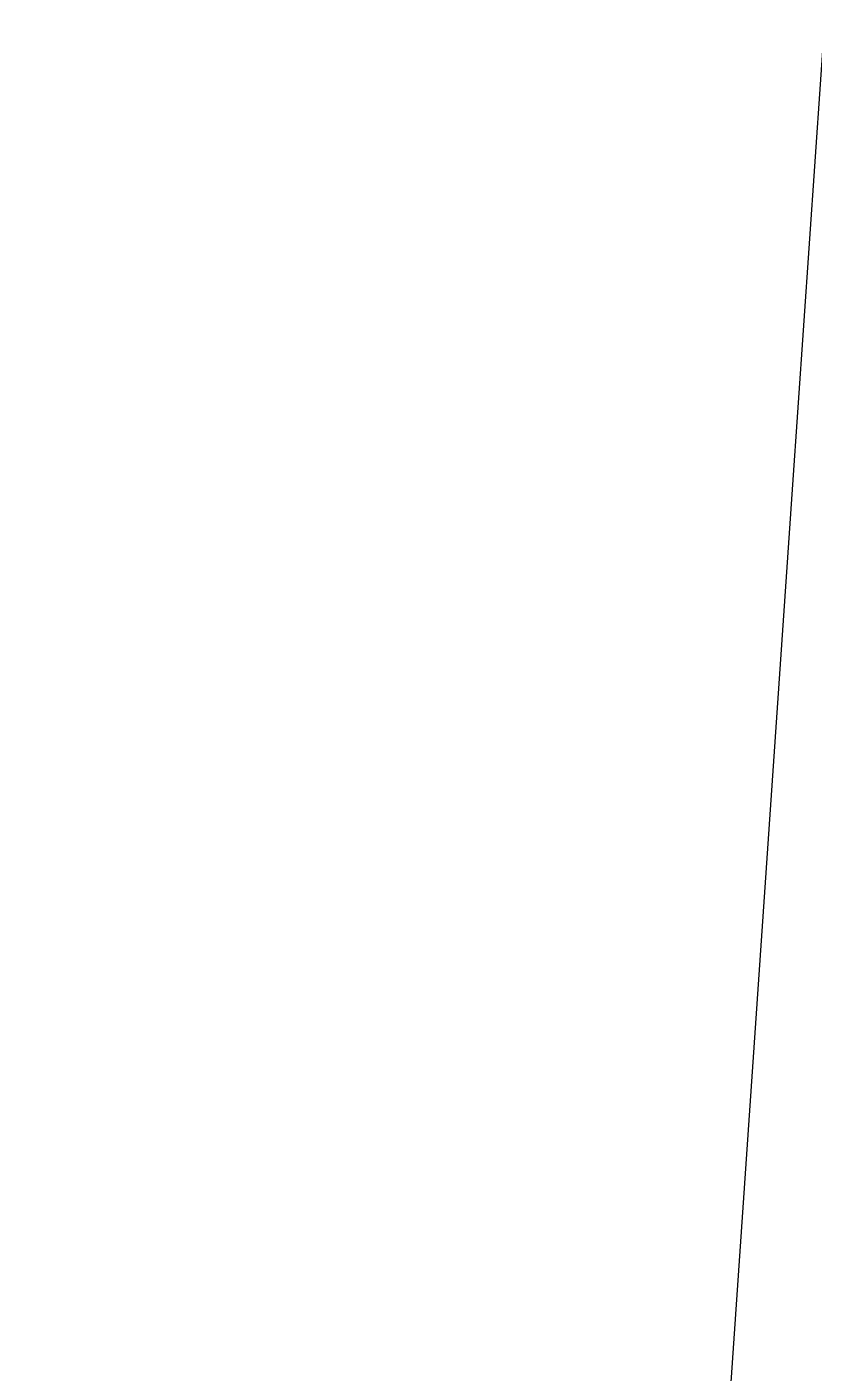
# Model space of a CAD drawing. Header units: millimetres. Extents: x 0 to 1845, y -1231 to 1016.
# Drawn here: x 407.15091 to 407.1633, y 172.03335 to 172.05455 of the extents above; entities that cross this region are included whole.
import ezdxf

# ---------------------------------------------------------------- set-up
doc = ezdxf.new("R2010")
doc.units = ezdxf.units.MM
doc.layers.add('Blocks', color=7, linetype='Continuous')
doc.layers.add('Blocks$Inner', color=7, linetype='Continuous', lineweight=25, true_color=0x007f00)
doc.layers.add('Blocks$Outline', color=7, linetype='Continuous', lineweight=35, true_color=0xff3f3f)

# ---------------------------------------------------------------- blocks, each defined once
blk = doc.blocks.new('Falcon Lounge Chair Front')
at = {"layer": 'Blocks$Inner'}
for points, weights in [([(427.922487, 206.639117), (407.021309, 198.646239), (407.021309, 168.025909)], [1, 0.794050295972, 1]), ([(407.021309, 164.030181), (407.021309, 195.720897), (428.835938, 202.969717)], [1, 0.783816424607, 1])]:
    blk.add_rational_spline(points, weights, degree=2, dxfattribs=at)
at = {"layer": 'Blocks$Outline'}
for points, weights, knots in [([(580.086837, 316.465855), (570.725664, 291.512936), (560.969944, 266.864138), (556.611196, 255.851327), (547.996486, 252.556952), (487.959487, 229.598034), (427.922487, 206.639117), (409.111721, 199.445639), (407.163086, 172.025909)], [0.911641752174, 0.9089742993, 0.906429337483, 0.835506721896, 0.906429337483, 0.906429337483, 0.906429337483, 0.734887602827, 0.878609928706], [685.284238, 685.284238, 685.284238, 739.451378, 739.451378, 763.34406, 763.34406, 763.92119, 763.92119, 811.951166, 811.951166, 811.951166]), ([(407.021149, 168.216013), (406.918593, 198.685519), (386.12013, 206.639117), (326.083131, 229.598034), (266.046132, 252.556952), (257.431422, 255.851327), (253.072673, 266.864138), (243.318159, 291.509892), (233.958092, 316.459694)], [0.998397317843, 0.794854779536, 1, 1, 1, 0.921756045779, 1, 0.995382562248, 0.99091178955], [0.335404, 0.335404, 0.335404, 52.399453, 52.399453, 52.976582, 52.976582, 76.869264, 76.869264, 136.103579, 136.103579, 136.103579])]:
    blk.add_rational_spline(points, weights, degree=2, knots=knots, dxfattribs=at)
blk.add_open_spline([(407.163086, 172.025909), (407.092197, 172.025909), (407.021309, 172.025909), (407.021309, 170.120961), (407.021149, 168.216013)], degree=2, knots=[-390.27443508, -390.27443508, -390.27443508, -390.27377726, -390.27377726, -390.2612776, -390.2612776, -390.2612776], dxfattribs=at)

msp = doc.modelspace()

# ---------------------------------------------------------------- block references
at = {"layer": 'Blocks'}
msp.add_blockref('Falcon Lounge Chair Front', (0, 0), dxfattribs=at)

doc.saveas('drawing.dxf')
